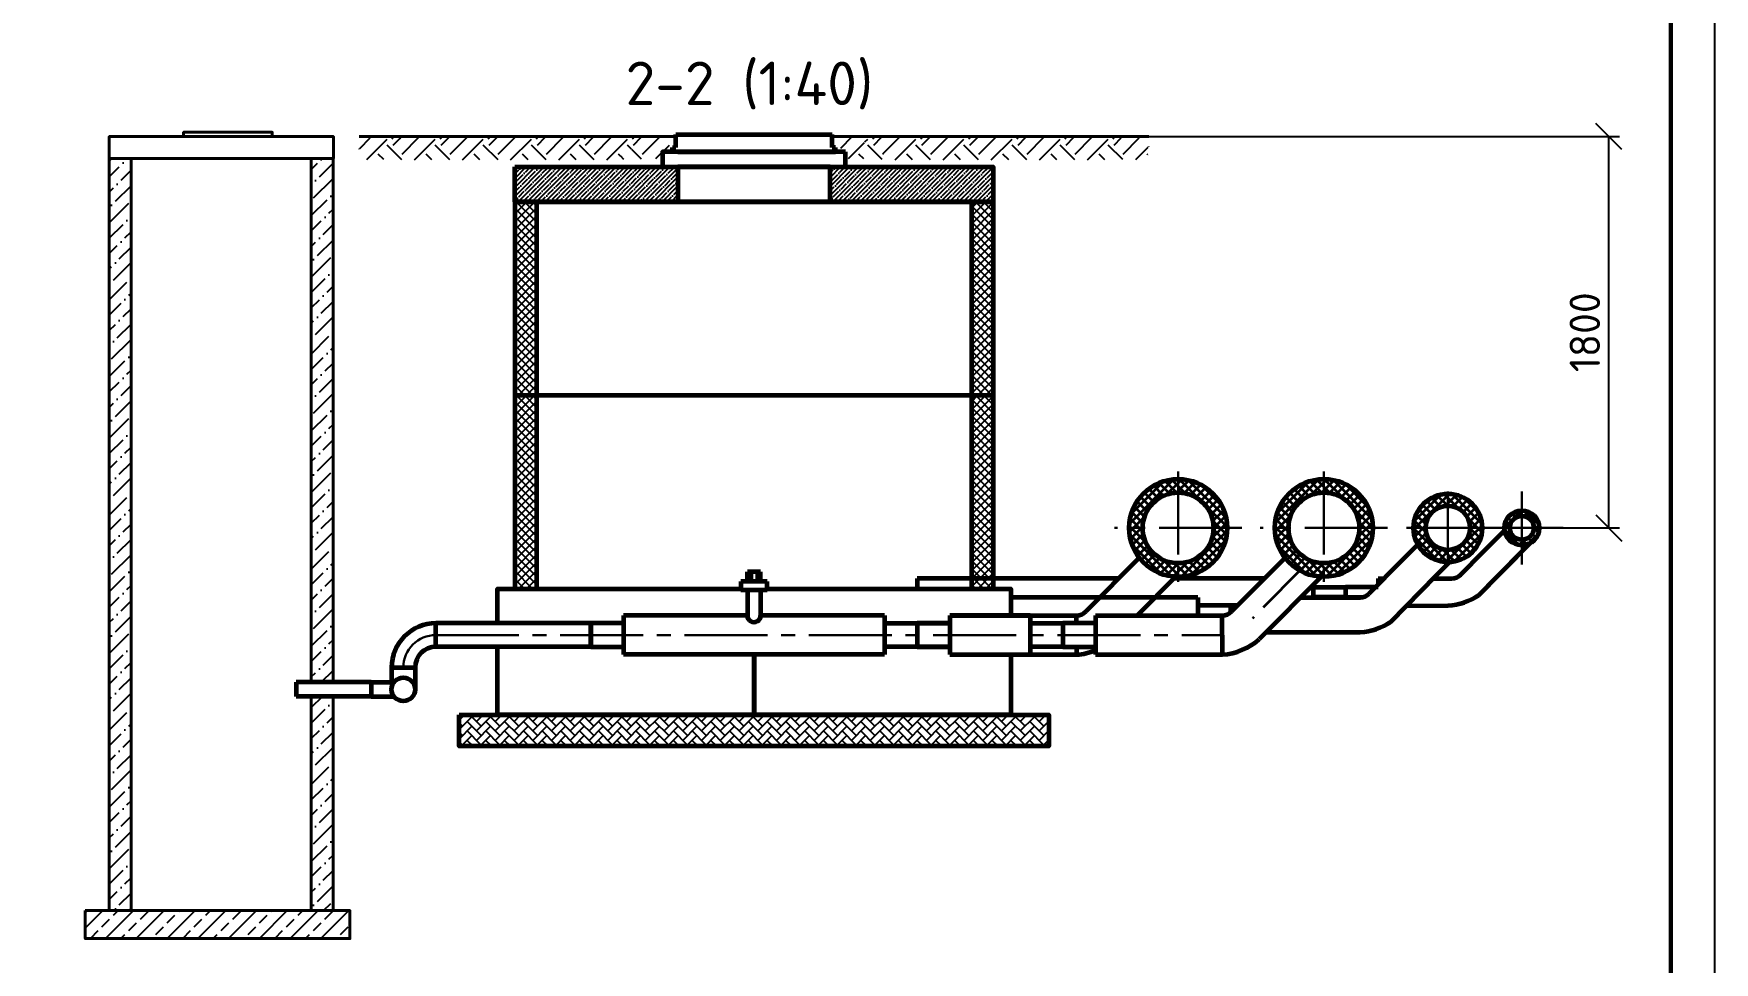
# Model space of a CAD drawing. Header units: millimetres. Extents: x 1642 to 8783, y 1095 to 5441.
# Drawn here: x 4973.4 to 5166.5, y 1236.4 to 1343.2 of the extents above; entities that cross this region are included whole.
import ezdxf
from ezdxf.enums import TextEntityAlignment as Align

# ---------------------------------------------------------------- set-up
doc = ezdxf.new("R2010")
doc.units = ezdxf.units.MM
doc.linetypes.add('ACAD_ISO10W100', pattern=[18.5, 12, -3, 0.5, -3])
doc.linetypes.add('осевая2', pattern=[28.575, 19.05, -3.175, 3.175, -3.175])
for name, color, linetype, lineweight in [('2 Рамка обычные', 1, 'Continuous', 60), ('3 Оъекты сущ.', 7, 'Continuous', 30), ('9 Размеры на геодезии', 5, 'Continuous', 40), ('Объекты проект.', 1, 'Continuous', 80), ('Осевая', 2, 'осевая2', 30), ('Размеры на чертеже', 250, 'Continuous', 25)]:
    doc.layers.add(name, color=color, linetype=linetype, lineweight=lineweight)
doc.layers.add('Штриховка', color=7, linetype='Continuous')
doc.styles.add('-ISOCPEUR-', font='isocpeur.ttf')
doc.styles.add('GOST', font='gost.shx', dxfattribs={"oblique": 15})
doc.styles.get("Standard").update_dxf_attribs({"font": 'arial.ttf'})
doc.dimstyles.new('Копия(2) М 1 к 40', dxfattribs={"dimtxt": 3.5, "dimasz": 3, "dimexe": 1.25, "dimexo": 0, "dimgap": 1, "dimtad": 1, "dimdec": 0, "dimlfac": 40, "dimzin": 0, "dimdsep": 46, "dimtxsty": 'GOST', "dimblk": 'OBLIQUE', "dimcen": 5, "dimclrd": 256, "dimclre": 256, "dimclrt": 256, "dimazin": 2, "dimtfac": 1, "dimtdec": 0, "dimtmove": 0, "dimatfit": 3, "dimldrblk": 'NONE', "dimfxl": 1.25, "dimtolj": 1, "dimtzin": 0, "dimlwd": -1, "dimlwe": -1, "dimarcsym": 2})
pattern_1 = [(45, (-78670.4375, 366173.3094), (0, 5.52427173), [3.90625, -3.90625]), (45, (-78671.4733, 366174.345), (0, 5.52427173), [3.90625, -3.90625]), (45, (-78672.509, 366175.381), (0, 5.52427173), [3.90625, -3.90625]), (135, (-78672.509, 366176.0715), (-5.52427173, 6e-16), [3.90625, -3.90625]), (135, (-78671.4733, 366177.1073), (-5.52427173, 6e-16), [3.90625, -3.90625]), (135, (-78670.4375, 366178.143), (-5.52427173, 6e-16), [3.90625, -3.90625])]

# ---------------------------------------------------------------- blocks, each defined once
blk = doc.blocks.new('*U306')
blk.add_lwpolyline([(0, 123), (594, 123), (594, -297), (0, -297)], close=True)
at = {"const_width": 0.5}
blk.add_lwpolyline([(20, 118), (589, 118), (589, -292), (20, -292)], close=True, dxfattribs=at)
blk.add_attdef('РАЗРАБОТАЛ', text='', height=2.5).set_placement((424.5, -264.22), align=Align.MIDDLE_LEFT)
at = {"flags": 8}
for tag, height, p in [('ДАТА', 2.5, (464.07, -264.4)), ('ЛИСТ', 3, (560.39, -271.92)), ('ЛИСТОВ', 3, (577.89, -271.92))]:
    blk.add_attdef(tag, text='', height=height, dxfattribs=at).set_placement(p, align=Align.MIDDLE_CENTER)
blk.add_attdef('ПРОВЕРИЛ', (424.75, -270.73), '', height=2.5)
at = {"lineweight": 30, "flags": 104}
for tag, p in [('ТЕПЛОВЫЕ_СЕТИ', (504, -269.5)), ('ИМЯ_ЧЕРТЕЖА', (504, -284.5))]:
    blk.add_attdef(tag, text='', height=3, dxfattribs=at).set_placement(p, align=Align.MIDDLE_CENTER)
at = {"style": '-ISOCPEUR-', "flags": 8}
blk.add_attdef('ФОРМАТ', text='', height=3, dxfattribs=at).set_placement((554.97, -294.75), align=Align.MIDDLE_CENTER)
blk = doc.blocks.new('_Oblique')
at = {"color": 0, "linetype": 'ByBlock', "lineweight": -2}
blk.add_line((-0.5, -0.5), (0.5, 0.5), dxfattribs=at)
blk = doc.blocks.new('*D186')
at = {"transparency": 16777216}
for p, q in [((5101.56, 1331.36), (5155.65, 1331.36)), ((5154.4, 1286.36), (5154.4, 1331.36)), ((5149.15, 1286.36), (5155.65, 1286.36))]:
    blk.add_line(p, q, dxfattribs=at)
at = {"layer": 'Defpoints', "color": 0, "lineweight": 35, "transparency": 16777216}
for p in [(5101.56, 1331.36), (5154.4, 1331.36), (5149.15, 1286.36)]:
    blk.add_point(p, dxfattribs=at)
at = {"transparency": 16777216, "xscale": 3, "yscale": 3, "zscale": 3}
for p, rotation in [((5154.4, 1331.36), 90), ((5154.4, 1286.36), 270)]:
    blk.add_blockref('_Oblique', p, dxfattribs=dict(at, rotation=rotation))
at = {"lineweight": 35, "transparency": 16777216, "insert": (5151.65, 1308.86), "char_height": 3.5, "attachment_point": 5, "rotation": 90, "style": '-ISOCPEUR-'}
blk.add_mtext('\\A1;1800', dxfattribs=at)
blk = doc.blocks.new('_None')

msp = doc.modelspace()

# ---------------------------------------------------------------- hatches: boundary and pattern name
h = msp.add_hatch()
h.set_pattern_fill('ANSI36', color=256, scale=0.39375)
h.set_pattern_definition([(45, (1169.8705, 5288.4025), (0.66299547, 2.4309834), [3.12539063, -0.62507813, 0, -0.62507813])])
h.paths.add_polyline_path([(4982.056, 1242.363), (4984.556, 1242.363), (4984.556, 1328.819), (4982.056, 1328.819)])
h = msp.add_hatch()
h.set_pattern_fill('ANSI36', color=256, scale=0.39375)
h.set_pattern_definition([(45, (1197.9549, 5308.2416), (0.66299547, 2.4309834), [3.12539063, -0.62507813, 0, -0.62507813])])
h.paths.add_polyline_path([(5007.774, 1328.819), (5005.274, 1328.819), (5005.274, 1285.018), (5007.774, 1285.018)])
h.paths.add_polyline_path([(5005.274, 1268.612), (5007.774, 1268.612), (5007.774, 1285.018), (5005.274, 1285.018)])
h.paths.add_polyline_path([(5007.774, 1266.987), (5005.274, 1266.987), (5005.274, 1242.363), (5007.774, 1242.363)])
h = msp.add_hatch()
h.set_pattern_fill('ANSI35', scale=0.115)
h.set_pattern_definition([(45, (1819.39045, 716.66), (-0.51636473, 0.51636473), []), (45, (1819.9068, 716.66), (-0.51636473, 0.51636473), [0.9128125, -0.1825625, 0, -0.1825625])])
h.paths.add_polyline_path([(5047.41, 1327.862), (5045.66, 1327.862), (5028.66, 1327.862), (5028.66, 1323.862), (5047.41, 1323.862)])
h.paths.add_polyline_path([(5083.66, 1327.862), (5064.91, 1327.862), (5064.91, 1323.862), (5083.66, 1323.862)])
h = msp.add_hatch()
h.set_pattern_fill('ANSI37', scale=0.20625)
h.set_pattern_definition([(45, (1863.1377, 731.4919), (-0.46304446, 0.46304446), []), (135, (1863.1377, 731.4919), (-0.46304446, -0.46304446), [])])
h.paths.add_polyline_path([(5028.66, 1301.612), (5031.16, 1301.612), (5031.16, 1323.862), (5028.66, 1323.862)])
h.paths.add_polyline_path([(5081.16, 1301.612), (5083.66, 1301.612), (5083.66, 1323.862), (5081.16, 1323.862)])
h = msp.add_hatch()
h.set_pattern_fill('ANSI37', scale=0.20625)
h.set_pattern_definition([(45, (1863.1377, 709.2419), (-0.46304446, 0.46304446), []), (135, (1863.1377, 709.2419), (-0.46304446, -0.46304446), [])])
h.paths.add_polyline_path([(5028.66, 1279.362), (5031.16, 1279.362), (5031.16, 1301.612), (5028.66, 1301.612)])
h.paths.add_polyline_path([(5081.16, 1279.362), (5083.66, 1279.362), (5083.66, 1301.612), (5081.16, 1301.612)])
at = {"lineweight": 35}
h = msp.add_hatch(dxfattribs=at)
h.set_pattern_fill('ANSI37', color=256, scale=0.20625)
h.set_pattern_definition([(45, (2218.5747, 357.3857), (-0.46304446, 0.46304446), []), (135, (2218.5747, 357.3857), (-0.46304446, -0.46304446), [])])
h.paths.add_polyline_path([(5131.971, 1286.362, 1), (5139.846, 1286.362, 1)])
h.paths.add_polyline_path([(5138.446, 1286.362, -1), (5133.371, 1286.362, -1)], flags=16)
h.paths.add_polyline_path([(5142.408, 1286.362, 1), (5146.408, 1286.362, 1)])
h.paths.add_polyline_path([(5145.783, 1286.362, -1), (5143.033, 1286.362, -1)], flags=16)
h.paths.add_polyline_path([(5121.658, 1291.987), (5121.658, 1290.424, -0.4142136), (5125.721, 1286.362), (5127.283, 1286.362, 0.4142136)])
h.paths.add_polyline_path([(5127.283, 1286.362), (5125.721, 1286.362, -0.4142136), (5121.658, 1282.299), (5121.658, 1280.737, 0.4142136)])
h.paths.add_polyline_path([(5121.658, 1290.424), (5121.658, 1291.987, 0.4142136), (5116.033, 1286.362), (5117.596, 1286.362, -0.4142136)])
h.paths.add_polyline_path([(5117.596, 1286.362), (5116.033, 1286.362, 0.4142136), (5121.658, 1280.737), (5121.658, 1282.299, -0.4142136)])
h.paths.add_polyline_path([(5104.908, 1291.987), (5104.908, 1290.424, -0.4142136), (5108.971, 1286.362), (5110.533, 1286.362, 0.4142136)])
h.paths.add_polyline_path([(5110.533, 1286.362), (5108.971, 1286.362, -0.4142136), (5104.908, 1282.299), (5104.908, 1280.737, 0.4142136)])
h.paths.add_polyline_path([(5100.846, 1286.362), (5099.283, 1286.362, 0.4142136), (5104.908, 1280.737), (5104.908, 1282.299, -0.4142136)])
h.paths.add_polyline_path([(5104.908, 1290.424), (5104.908, 1291.987, 0.4142136), (5099.283, 1286.362), (5100.846, 1286.362, -0.4142136)])
h = msp.add_hatch()
h.set_pattern_fill('AR-HBONE', scale=0.0075)
h.set_pattern_definition([(45, (1819.39045, 716.66), (0, 1.07763073), [2.286, -0.762]), (135, (1819.9293, 717.1988), (1e-16, 1.07763073), [2.286, -0.762])])
h.paths.add_polyline_path([(5090.059, 1264.862), (5022.261, 1264.862), (5022.261, 1261.265), (5090.059, 1261.265)])
h = msp.add_hatch()
h.set_pattern_fill('ANSI33', color=256, scale=0.39375)
h.set_pattern_definition([(45, (1169.8705, 5270.188), (-1.7679879, 1.7679879), []), (45, (1171.6384, 5270.188), (-1.7679879, 1.7679879), [1.25015625, -0.6250781])])
h.paths.add_polyline_path([(4979.299, 1242.363), (4979.299, 1239.154), (5009.717, 1239.154), (5009.717, 1242.363)])
at = {"layer": 'Штриховка'}
h = msp.add_hatch(dxfattribs=at)
h.set_pattern_fill('EARTH', color=256, scale=15.625, angle=45, style=0)
h.set_pattern_definition(pattern_1)
h.paths.add_polyline_path([(5010.744, 1331.068), (5010.827, 1330.939), (5010.897, 1328.758), (5010.8, 1328.931)])
h.paths.add_polyline_path([(5015.454, 1331.21), (5010.77, 1331.199), (5010.8, 1328.732), (5015.454, 1328.691)])
h.paths.add_polyline_path([(5044.251, 1331.278), (5015.454, 1331.278), (5015.454, 1328.691), (5040.187, 1328.691)])
h.paths.add_polyline_path([(5047.176, 1331.362), (5044.605, 1331.362), (5040.187, 1328.691), (5045.304, 1328.831)])
h = msp.add_hatch(dxfattribs=at)
h.set_pattern_fill('EARTH', color=256, scale=15.625, angle=45, style=0)
h.set_pattern_definition(pattern_1)
h.paths.add_polyline_path([(5101.576, 1331.068), (5101.493, 1330.939), (5101.423, 1328.758), (5101.521, 1328.931)])
h.paths.add_polyline_path([(5096.866, 1331.21), (5101.55, 1331.199), (5101.521, 1328.732), (5096.866, 1328.691)])
h.paths.add_polyline_path([(5068.069, 1331.278), (5096.866, 1331.278), (5096.866, 1328.691), (5072.133, 1328.691)])
h.paths.add_polyline_path([(5065.144, 1331.362), (5067.716, 1331.362), (5072.133, 1328.691), (5067.016, 1328.831)])

# ---------------------------------------------------------------- linework, layer by layer
at = {"color": 5, "lineweight": 60}
for p, q in [((5055.396, 1280.186), (5055.396, 1281.299)), ((5056.16, 1281.299), (5055.396, 1281.299)), ((5055.778, 1281.299), (5055.778, 1280.186)), ((5056.924, 1281.299), (5056.16, 1281.299)), ((5056.542, 1281.299), (5056.542, 1280.186)), ((5056.924, 1280.186), (5056.924, 1281.299)), ((5056.16, 1280.186), (5054.633, 1280.186)), ((5054.633, 1280.186), (5054.633, 1279.231)), ((5054.633, 1279.231), (5057.687, 1279.231)), ((5055.396, 1279.231), (5055.396, 1276.299)), ((5057.687, 1280.186), (5056.16, 1280.186)), ((5056.924, 1279.231), (5056.924, 1276.299)), ((5057.687, 1279.231), (5057.687, 1280.186)), ((5037.41, 1275.399), (5019.601, 1275.399)), ((5019.601, 1272.699), (5019.601, 1275.399)), ((5037.41, 1275.399), (5037.41, 1272.699)), ((5037.41, 1275.399), (5037.41, 1272.699)), ((5041.16, 1275.399), (5037.41, 1275.399)), ((5037.41, 1275.399), (5037.41, 1272.699)), ((5037.41, 1275.399), (5037.41, 1272.699)), ((5037.41, 1272.699), (5037.41, 1275.399)), ((5041.16, 1276.299), (5041.16, 1271.799)), ((5055.396, 1276.299), (5041.16, 1276.299)), ((5071.16, 1276.299), (5056.924, 1276.299)), ((5071.16, 1276.299), (5071.16, 1271.799)), ((5071.16, 1275.399), (5074.91, 1275.399)), ((5074.908, 1275.397), (5074.908, 1272.697)), ((5074.908, 1275.397), (5078.658, 1275.397)), ((5074.91, 1275.399), (5074.91, 1272.699)), ((5074.91, 1275.399), (5074.91, 1272.699)), ((5074.91, 1275.399), (5074.91, 1272.699)), ((5074.91, 1275.399), (5074.91, 1272.699)), ((5087.908, 1276.299), (5078.658, 1276.297)), ((5078.658, 1276.297), (5078.658, 1271.797)), ((5087.908, 1276.299), (5087.908, 1271.799)), ((5087.908, 1275.399), (5091.658, 1275.399)), ((5091.658, 1275.399), (5091.658, 1272.699)), ((5037.41, 1272.699), (5019.601, 1272.699)), ((5037.41, 1272.699), (5041.16, 1272.699)), ((5071.16, 1271.799), (5041.16, 1271.799)), ((5074.91, 1272.699), (5071.16, 1272.699)), ((5078.658, 1272.697), (5074.908, 1272.697)), ((5078.658, 1271.797), (5087.908, 1271.797)), ((5091.658, 1272.699), (5087.908, 1272.699)), ((5014.501, 1270.299), (5014.501, 1268.612)), ((5014.501, 1270.299), (5017.201, 1270.299)), ((5017.201, 1270.299), (5017.201, 1267.799)), ((5012.143, 1268.612), (5003.536, 1268.612)), ((5003.536, 1268.612), (5003.536, 1266.987)), ((5012.143, 1268.612), (5012.143, 1266.987)), ((5012.143, 1268.612), (5014.773, 1268.612)), ((5012.143, 1266.987), (5003.536, 1266.987)), ((5012.143, 1266.987), (5014.773, 1266.987))]:
    msp.add_line(p, q, dxfattribs=at)
at = {"color": 3, "linetype": 'ACAD_ISO10W100', "lineweight": 35, "ltscale": 0.5}
msp.add_line((5118.892, 1281.464), (5112.64, 1275.159), dxfattribs=at)
at = {"color": 5, "lineweight": 60}
msp.add_circle((5015.851, 1267.799), 1.35, dxfattribs=at)
for centre, radius, start, end in [((5019.601, 1270.299), 5.1, 90, 180), ((5056.16, 1276.296), 0.764, 179.7275, 0.2725), ((5019.601, 1270.299), 2.4, 90, 180)]:
    msp.add_arc(centre, radius, start, end, dxfattribs=at)
at = {"layer": '2 Рамка обычные', "color": 7}
for p, q in [((5047.176, 1330.112), (5047.176, 1331.612)), ((5047.176, 1331.612), (5065.144, 1331.612)), ((5065.144, 1330.112), (5065.144, 1331.612)), ((5046.785, 1329.612), (5046.785, 1330.112)), ((5046.785, 1330.112), (5047.176, 1330.112)), ((5047.41, 1329.612), (5046.785, 1329.612)), ((5047.41, 1329.612), (5064.91, 1329.612)), ((5064.91, 1329.612), (5065.535, 1329.612)), ((5065.535, 1330.112), (5065.144, 1330.112)), ((5065.535, 1329.612), (5065.535, 1330.112)), ((5047.41, 1327.862), (5064.91, 1327.862)), ((5028.66, 1323.862), (5083.66, 1323.862)), ((5028.66, 1323.862), (5028.66, 1301.612)), ((5031.16, 1323.862), (5031.16, 1301.612)), ((5081.16, 1323.862), (5081.16, 1301.612)), ((5083.66, 1323.862), (5083.66, 1301.612)), ((5028.66, 1301.612), (5083.66, 1301.612)), ((5028.66, 1301.612), (5083.66, 1301.612)), ((5028.66, 1301.612), (5028.66, 1279.362)), ((5031.16, 1301.612), (5031.16, 1279.362)), ((5081.16, 1301.612), (5081.16, 1279.362)), ((5083.66, 1301.612), (5083.66, 1279.362)), ((5028.66, 1279.362), (5054.633, 1279.362)), ((5057.687, 1279.362), (5083.66, 1279.362))]:
    msp.add_line(p, q, dxfattribs=at)
for points in [[(5066.66, 1329.612), (5045.66, 1329.612), (5045.66, 1327.862), (5066.66, 1327.862)], [(5028.66, 1327.862), (5083.66, 1327.862), (5083.66, 1323.862), (5028.66, 1323.862)], [(5047.41, 1323.862), (5064.91, 1323.862), (5064.91, 1327.862), (5047.41, 1327.862)], [(5022.261, 1264.862), (5090.059, 1264.862), (5090.059, 1261.265), (5022.261, 1261.265)]]:
    msp.add_lwpolyline(points, close=True, dxfattribs=at)
for points in [[(5026.66, 1275.399), (5026.66, 1279.362), (5054.633, 1279.362)], [(5057.687, 1279.362), (5085.66, 1279.362), (5085.66, 1276.299)], [(5056.16, 1271.799), (5056.16, 1264.862), (5026.66, 1264.862), (5026.66, 1272.699)], [(5085.66, 1271.799), (5085.66, 1264.862), (5056.16, 1264.862), (5056.16, 1271.799)]]:
    msp.add_lwpolyline(points, dxfattribs=at)
at = {"layer": '9 Размеры на геодезии', "color": 0, "linetype": 'ByBlock'}
for p, q in [((5047.176, 1331.362), (5010.763, 1331.362)), ((5065.144, 1331.362), (5101.557, 1331.362)), ((4984.556, 1328.819), (5005.274, 1328.819))]:
    msp.add_line(p, q, dxfattribs=at)
for points in [[(4982.056, 1328.819), (5007.828, 1328.819), (5007.828, 1331.362), (4982.056, 1331.362)], [(4990.605, 1331.362), (5000.787, 1331.362), (5000.787, 1331.864), (4990.605, 1331.864)], [(4982.056, 1328.819), (4984.556, 1328.819), (4984.556, 1242.363), (4982.056, 1242.363)], [(4979.299, 1242.363), (5009.717, 1242.363), (5009.717, 1239.154), (4979.299, 1239.154)]]:
    msp.add_lwpolyline(points, close=True, dxfattribs=at)
for points in [[(5005.274, 1268.612), (5005.274, 1328.819), (5007.774, 1328.819), (5007.774, 1268.612)], [(5007.774, 1266.987), (5007.774, 1242.363), (5005.274, 1242.363), (5005.274, 1266.987)]]:
    msp.add_lwpolyline(points, dxfattribs=at)
at = {"layer": 'Объекты проект.', "color": 6, "lineweight": 60, "true_color": 0xff00ff}
for p, q in [((5140.086, 1283.716), (5142.427, 1286.086)), ((5137.251, 1280.846), (5140.086, 1283.716)), ((5139.474, 1278.65), (5144.371, 1283.607)), ((5142.309, 1281.52), (5145.348, 1284.596)), ((5098.055, 1280.537), (5074.91, 1280.537)), ((5074.91, 1280.537), (5074.91, 1279.362)), ((5114.804, 1280.537), (5104.392, 1280.537)), ((5120.408, 1279.798), (5120.408, 1278.362)), ((5120.408, 1279.537), (5124.158, 1279.537)), ((5127.908, 1279.537), (5124.158, 1279.537)), ((5124.158, 1279.537), (5124.158, 1278.412)), ((5124.158, 1279.537), (5124.158, 1278.412)), ((5127.908, 1280.537), (5127.908, 1279.85)), ((5127.908, 1280.537), (5128.587, 1280.537)), ((5134.222, 1280.542), (5136.332, 1280.544)), ((5139.474, 1278.65), (5141.536, 1280.737)), ((5124.158, 1278.412), (5120.408, 1278.412)), ((5124.158, 1278.412), (5126.175, 1278.412)), ((5131.165, 1277.42), (5135.948, 1277.432))]:
    msp.add_line(p, q, dxfattribs=at)
at = {"layer": 'Объекты проект.', "lineweight": 60}
for p, q in [((5100.442, 1282.944), (5094.294, 1276.743)), ((5104.599, 1280.745), (5100.191, 1276.299)), ((5078.66, 1276.299), (5093.255, 1276.299)), ((5093.239, 1275.399), (5093.235, 1276.299)), ((5078.66, 1271.799), (5093.255, 1271.799)), ((5093.255, 1271.799), (5093.251, 1272.699))]:
    msp.add_line(p, q, dxfattribs=at)
at = {"layer": 'Объекты проект.', "color": 5, "lineweight": 60}
for p, q in [((5117.19, 1282.944), (5111.042, 1276.743)), ((5121.347, 1280.745), (5114.238, 1273.575)), ((5074.91, 1275.399), (5074.91, 1272.699)), ((5078.66, 1275.399), (5074.91, 1275.399)), ((5074.91, 1275.399), (5074.91, 1272.699)), ((5078.66, 1276.299), (5078.66, 1271.799)), ((5091.658, 1275.399), (5091.658, 1272.699)), ((5095.408, 1275.399), (5091.658, 1275.399)), ((5091.658, 1275.399), (5091.658, 1272.699)), ((5095.408, 1276.299), (5110.003, 1276.299)), ((5095.408, 1276.299), (5095.408, 1271.799)), ((5110.003, 1271.799), (5109.983, 1276.299)), ((5074.91, 1272.699), (5078.66, 1272.699)), ((5091.658, 1272.699), (5095.408, 1272.699)), ((5095.408, 1272.283), (5095.408, 1271.799)), ((5095.408, 1271.799), (5110.003, 1271.799))]:
    msp.add_line(p, q, dxfattribs=at)
at = {"layer": 'Объекты проект.', "color": 4, "lineweight": 60}
for p, q in [((5130.59, 1282.564), (5131.966, 1283.952)), ((5131.966, 1283.952), (5132.464, 1284.454)), ((5126.877, 1278.806), (5130.59, 1282.564)), ((5129.363, 1275.58), (5134.57, 1280.897)), ((5134.57, 1280.897), (5136.088, 1282.428)), ((5107.158, 1278.362), (5085.66, 1278.362)), ((5107.158, 1278.362), (5107.158, 1276.299)), ((5107.158, 1277.474), (5110.049, 1277.474)), ((5110.049, 1277.474), (5111.767, 1277.474)), ((5110.908, 1277.474), (5110.908, 1276.627)), ((5118.984, 1278.362), (5125.818, 1278.362)), ((5115.018, 1274.362), (5116.033, 1274.362)), ((5116.033, 1274.362), (5125.837, 1274.362))]:
    msp.add_line(p, q, dxfattribs=at)
at = {"layer": 'Объекты проект.', "lineweight": 60}
for radius in [5.625, 4.062]:
    msp.add_circle((5104.908, 1286.362), radius, dxfattribs=at)
at = {"layer": 'Объекты проект.', "color": 5, "lineweight": 60}
for radius in [5.625, 4.062]:
    msp.add_circle((5121.658, 1286.362), radius, dxfattribs=at)
at = {"layer": 'Объекты проект.', "color": 4, "lineweight": 60}
for radius in [3.938, 2.538]:
    msp.add_circle((5135.908, 1286.362), radius, dxfattribs=at)
at = {"layer": 'Объекты проект.', "color": 6, "lineweight": 60, "true_color": 0xff00ff}
for radius in [2, 1.375]:
    msp.add_circle((5144.408, 1286.362), radius, dxfattribs=at)
for centre, radius, start, end in [((5136.292, 1282.123), 1.579, 271.43253, 314.05879), ((5135.507, 1284.422), 7.003, 273.60635, 304.50033)]:
    msp.add_arc(centre, radius, start, end, dxfattribs=at)
at = {"layer": 'Объекты проект.', "color": 4, "lineweight": 60}
for centre, radius, start, end in [((5125.778, 1279.94), 1.579, 271.43253, 314.05879), ((5125.397, 1281.351), 7.003, 273.60635, 304.50033)]:
    msp.add_arc(centre, radius, start, end, dxfattribs=at)
at = {"layer": 'Объекты проект.', "lineweight": 60}
for centre, radius, start, end in [((5093.196, 1277.878), 1.579, 271.43253, 314.05879), ((5092.814, 1278.789), 7.003, 273.60635, 291.7411)]:
    msp.add_arc(centre, radius, start, end, dxfattribs=at)
at = {"layer": 'Объекты проект.', "color": 5, "lineweight": 60}
for centre, radius, start, end in [((5109.944, 1277.878), 1.579, 271.43253, 314.05879), ((5109.562, 1278.789), 7.003, 273.60635, 311.88497)]:
    msp.add_arc(centre, radius, start, end, dxfattribs=at)
at = {"layer": 'Осевая', "color": 3, "ltscale": 0.5}
for p, q in [((5104.91, 1292.851), (5104.91, 1279.872)), ((5121.658, 1292.851), (5121.658, 1279.872)), ((5135.908, 1290.562), (5135.908, 1282.162)), ((5144.409, 1290.562), (5144.409, 1282.162)), ((5112.235, 1286.362), (5097.582, 1286.362)), ((5128.983, 1286.362), (5114.33, 1286.362)), ((5140.649, 1286.362), (5131.165, 1286.362)), ((5149.15, 1286.362), (5139.667, 1286.362)), ((5019.601, 1274.049), (5109.993, 1274.049))]:
    msp.add_line(p, q, dxfattribs=at)
msp.add_arc((5019.601, 1270.299), 3.75, 90, 180, dxfattribs=at)

# ---------------------------------------------------------------- block references
at = {"layer": 'Размеры на чертеже', "lineweight": 90}
msp.add_blockref('*U306', (4572.54, 1470.682), dxfattribs=at)

# ---------------------------------------------------------------- texts
at = {"layer": '3 Оъекты сущ.', "style": '-ISOCPEUR-'}
msp.add_text('2-2 (1:40)', height=5, dxfattribs=at).set_placement((5055.629, 1337.48), align=Align.MIDDLE_CENTER)

# ---------------------------------------------------------------- dimensions: what is measured, and where the dimension line sits
at = {"color": 18, "lineweight": 35, "true_color": 0x000000}
dim = msp.add_linear_dim(base=(5154.397, 1331.362), p1=(5149.15, 1286.362), p2=(5101.557, 1331.362), angle=90, dimstyle='Копия(2) М 1 к 40', override={"dimtxsty": '-ISOCPEUR-'}, dxfattribs=at)
dim.commit()
dim.dimension.update_dxf_attribs({"geometry": '*D186', "text_midpoint": (5151.647, 1308.862)})

doc.saveas('drawing.dxf')
